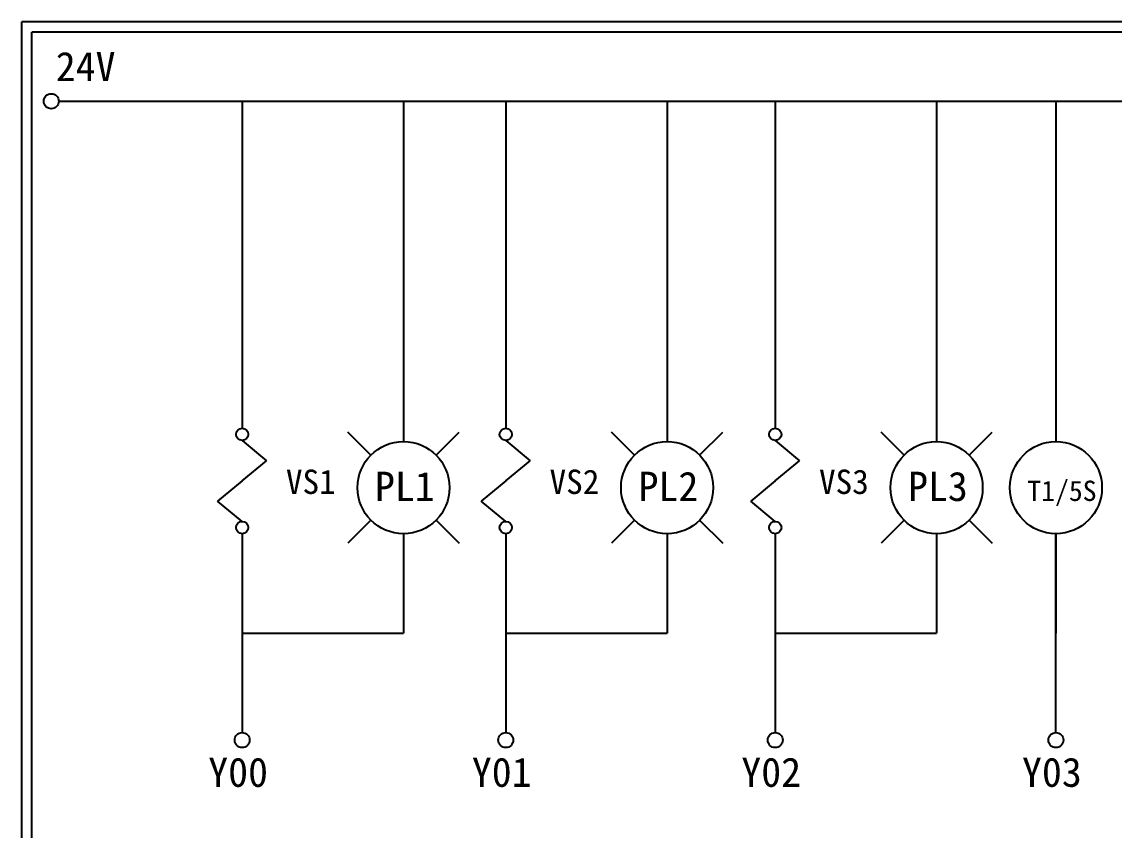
# Model space of a CAD drawing. Extents: x 926 to 1213, y 3 to 207.
# Drawn here: x 925.7 to 1060, y 107.6 to 207 of the extents above; entities that cross this region are included whole.
import ezdxf

# ---------------------------------------------------------------- set-up
doc = ezdxf.new("R2010")
doc.units = 0
doc.layers.get('0').update_dxf_attribs({"linetype": 'CONTINUOUS'})
doc.layers.add('圖框層', color=7, linetype='CONTINUOUS')
doc.layers.add('標尺寸層', color=3, linetype='CONTINUOUS')
doc.styles.add('STSL', font='kaiu.ttf')

msp = doc.modelspace()

# ---------------------------------------------------------------- linework, layer by layer
at = {"color": 7}
for p, q in [((968.65, 153.73), (965.82, 156.56)), ((976.66, 153.73), (979.48, 156.56)), ((1001.05, 153.73), (998.22, 156.56)), ((1009.05, 153.73), (1011.88, 156.56)), ((1034.17, 153.73), (1031.34, 156.56)), ((1042.18, 153.73), (1045, 156.56)), ((968.65, 145.72), (965.82, 142.9)), ((976.66, 145.72), (979.48, 142.9)), ((1001.05, 145.73), (998.22, 142.9)), ((1009.05, 145.73), (1011.88, 142.9)), ((1034.17, 145.73), (1031.34, 142.9)), ((1042.18, 145.73), (1045, 142.9))]:
    msp.add_line(p, q, dxfattribs=at)
at = {"layer": '圖框層', "color": 7}
for p, q in [((1212.74, 206.97), (925.74, 206.97)), ((925.74, 3), (925.74, 206.97)), ((1211.49, 205.72), (926.99, 205.72)), ((926.99, 4.25), (926.99, 205.72))]:
    msp.add_line(p, q, dxfattribs=at)
at = {"layer": '標尺寸層', "color": 7}
for p, q in [((930.28, 197.22), (1207.88, 197.22)), ((952.82, 197.22), (952.82, 157.03)), ((972.65, 197.22), (972.65, 155.39)), ((985.22, 197.22), (985.22, 157.03)), ((1005.05, 197.22), (1005.05, 155.39)), ((1018.34, 197.22), (1018.34, 157.03)), ((1038.17, 197.22), (1038.17, 155.39)), ((1052.84, 197.22), (1052.84, 155.39)), ((952.82, 155.53), (955.82, 153.04)), ((985.22, 155.53), (988.22, 153.04)), ((1018.34, 155.53), (1021.34, 153.04)), ((952.82, 150.55), (955.82, 153.04)), ((985.22, 150.55), (988.22, 153.04)), ((1018.34, 150.55), (1021.34, 153.04)), ((952.82, 150.55), (949.81, 148.06)), ((985.22, 150.55), (982.21, 148.06)), ((1018.34, 150.55), (1015.33, 148.06)), ((952.82, 145.57), (949.81, 148.06)), ((985.22, 145.57), (982.21, 148.06)), ((1018.34, 145.57), (1015.33, 148.06)), ((952.82, 144.07), (952.82, 119.62)), ((972.65, 144.07), (972.65, 131.84)), ((985.22, 144.07), (985.22, 119.62)), ((1005.05, 144.07), (1005.05, 131.84)), ((1018.34, 144.07), (1018.34, 119.62)), ((1038.17, 144.07), (1038.17, 131.84)), ((1052.84, 144.07), (1052.84, 131.84)), ((1052.84, 119.62), (1052.84, 144.07)), ((952.82, 131.84), (972.65, 131.84)), ((985.22, 131.84), (1005.05, 131.84)), ((1018.34, 131.84), (1038.17, 131.84))]:
    msp.add_line(p, q, dxfattribs=at)
for centre, radius in [((929.36, 197.22), 0.92), ((952.82, 156.28), 0.751), ((985.22, 156.28), 0.751), ((1018.34, 156.28), 0.751), ((972.65, 149.73), 5.66), ((1005.05, 149.73), 5.66), ((1038.17, 149.73), 5.66), ((1052.84, 149.73), 5.66), ((952.82, 144.82), 0.751), ((985.22, 144.82), 0.751), ((1018.34, 144.82), 0.751), ((952.82, 118.7), 0.92), ((985.22, 118.7), 0.92), ((1018.34, 118.7), 0.92), ((1052.84, 118.7), 0.92)]:
    msp.add_circle(centre, radius, dxfattribs=at)

# ---------------------------------------------------------------- texts
at = {"layer": '圖框層', "color": 7, "style": 'STSL'}
for s, height, p in [('24V', 3.6, (929.91, 199.68)), ('VS1', 3, (958.2, 148.95)), ('VS2', 3, (990.6, 148.95)), ('VS3', 3, (1023.72, 148.95)), ('PL1', 3.6, (969.14, 148.09)), ('PL2', 3.6, (1001.54, 148.09)), ('PL3', 3.6, (1034.66, 148.09)), ('T1/5S', 2.5, (1049.33, 148.09)), ('Y00', 3.6, (948.65, 112.96)), ('Y01', 3.6, (981.05, 112.96)), ('Y02', 3.6, (1014.17, 112.96)), ('Y03', 3.6, (1048.67, 112.96))]:
    msp.add_text(s, height=height, dxfattribs=at).set_placement(p)

doc.saveas('drawing.dxf')
